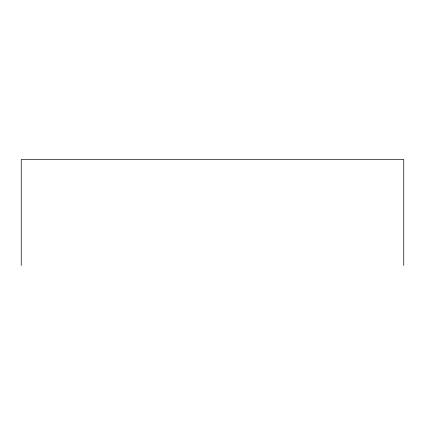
<?xml version="1.0" encoding="UTF-8"?>
<svg xmlns="http://www.w3.org/2000/svg" width="425" height="425" viewBox="0 0 425 425"><rect width="100%" height="100%" fill="white"/><g stroke="black" fill="none" stroke-linecap="round" stroke-linejoin="round"><path stroke-width="0.64" d="M403.75 265.503L403.75 159.497L21.25 159.497L21.25 265.503"/></g></svg>
